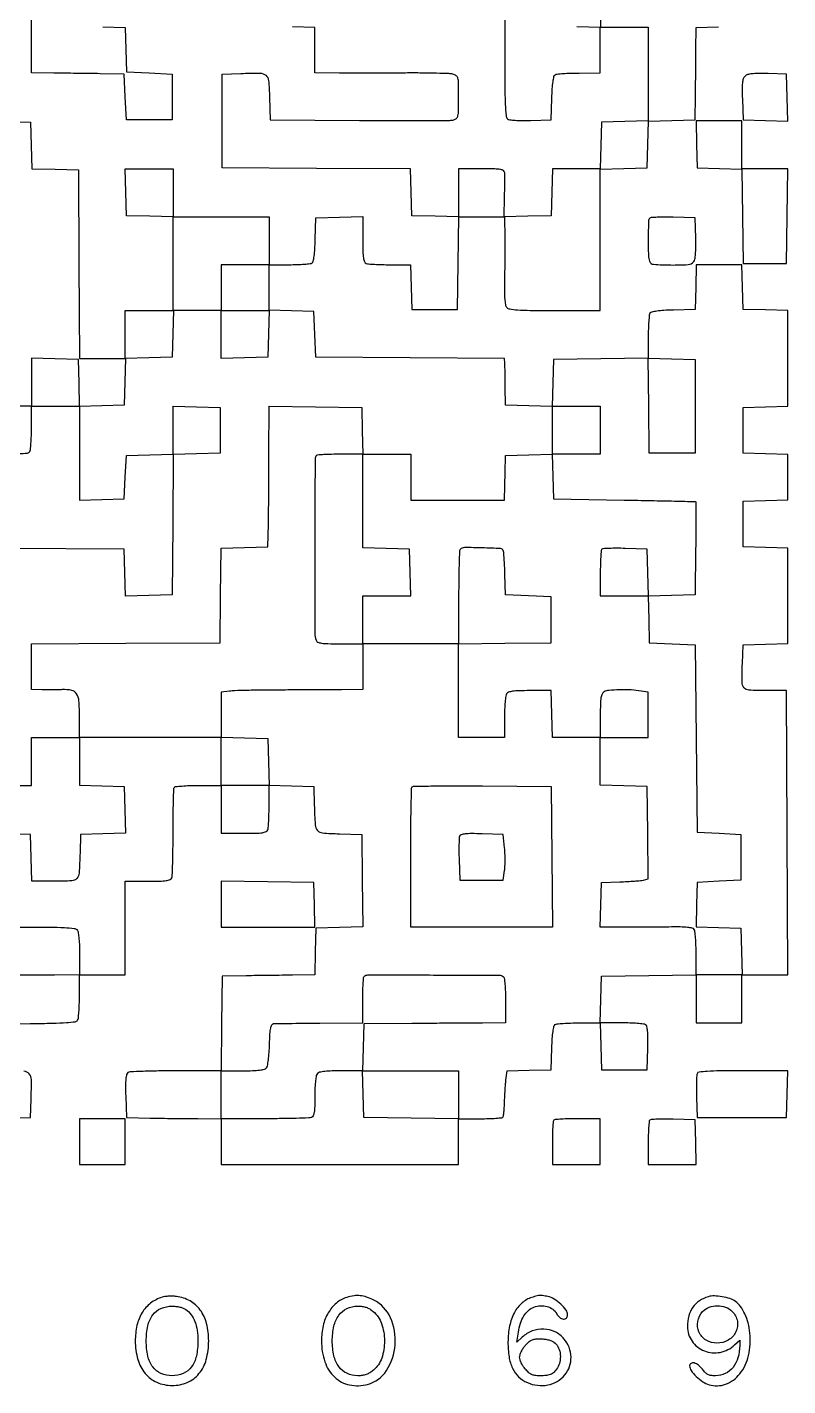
# Model space of a CAD drawing. Extents: x 179 to 1071, y 112 to 1107.
# Drawn here: x 722 to 1071, y 112 to 736 of the extents above; entities that cross this region are included whole.
import ezdxf

# ---------------------------------------------------------------- set-up
doc = ezdxf.new("R2010")
doc.units = 0

msp = doc.modelspace()

# ---------------------------------------------------------------- linework, layer by layer
for points in [[(984.763708, 768.716029), (985.027416, 735.932058), (974.263708, 736.216029)], [(712.76979, 692.783631), (723.5, 692.5), (723.783492, 681.783492), (724.066984, 671.066984), (734.783492, 670.783492), (745.5, 670.5), (745.760623, 627.25), (746.021245, 584), (756.544454, 584), (767.067663, 584), (766.783832, 573.25), (766.5, 562.5), (756.284183, 562.215394), (746.068365, 561.930789), (745.784183, 572.715394), (745.5, 583.5), (734.75, 583.783832), (724, 584.067663), (724, 573.033832), (724, 562), (713, 562)]]:
    msp.add_lwpolyline(points)
for points in [[(756.715399, 736.215399), (766.930798, 735.930798), (767.215399, 725.715399), (767.5, 715.5), (778, 715), (788.5, 714.5), (788.5, 704), (788.5, 693.5), (778, 693.5), (767.5, 693.5), (767, 704), (766.5, 714.5), (755.5, 714.677892, 0.000681), (750.544418, 714.751286, 0.000421), (744.720313, 714.82471, 0.000422), (738.967405, 714.887533, 0.00076), (734.25, 714.927892), (724, 715), (724, 747.5)], [(941.367188, 744.300823, 0.003249), (941.204143, 734.417206, 0.002322), (941.144934, 723.35628, 0.001889), (941.189664, 708.787, 0.009507), (941.400333, 700.642924, 0.009961), (941.73961, 695.414139, 0.200981), (942.461752, 694.031743, 0.137374), (943.495955, 693.570286, 0.017506), (945.941266, 693.296155, 0.01755), (949.160169, 693.162383, 0.00933), (953.149285, 693.211141), (962.5, 693.5), (962.788805, 703.464966, -0.00836), (962.987032, 707.800174, -0.019108), (963.315749, 711.055937, -0.01918), (963.737468, 713.411, -0.199883), (964.288805, 714.199653, -0.117226), (965.172107, 714.504905, -0.006962), (968.008274, 714.747767, -0.010173), (971.426877, 714.922789, -0.007309), (975.25, 714.984687), (985, 715), (985, 725.5), (985, 736), (996, 736), (1007, 736), (1007, 714.533832), (1007, 693.067663), (996.25, 692.783832), (985.5, 692.5), (985.216168, 681.75), (984.932337, 671), (974, 671), (963.067663, 671), (962.783832, 660.25), (962.5, 649.5), (951.699011, 649.215651), (940.898022, 648.931302), (941.076839, 658.215651, 0.001601), (941.135982, 661.899098, 0.002058), (941.16558, 665.286785, 0.001575), (941.169758, 668.126279, 0.017811), (941.127828, 669.25, 0.231268), (940.586761, 670.178857, 0.106802), (939.253266, 670.70529, 0.036571), (936.5603, 670.948552, 0.004245), (930.5, 671), (920, 671), (920, 659.966168), (920, 648.932337), (909.25, 649.216168), (898.5, 649.5), (898.216276, 660.239403), (897.932552, 670.978805), (854.716276, 671.239403), (811.5, 671.5), (811.5, 693), (811.5, 714.5), (820, 714.795054, -0.010012), (828.86687, 714.925177, -0.174565), (831.533568, 713.948742, -0.200378), (832.781878, 711.54295, -0.013827), (833.215131, 703.7397), (833.5, 693.5), (874.5, 693.219584, 0.001286), (890.376623, 693.151845, 0.001979), (904.117188, 693.182946, 0.000636), (916.014708, 693.272098, 0.057753), (917.75, 693.488636, 0.130884), (919.010384, 694.176873, 0.150643), (919.67911, 695.367741, 0.049146), (919.949884, 697.724038, 0.00405), (920, 703.910644, 0.003635), (919.952631, 710.426798, 0.057725), (919.666502, 712.617751, 0.178385), (918.907009, 713.732108, 0.093672), (917.364201, 714.444727, 0.052251), (915.554825, 714.702472, 0.002946), (909.887872, 714.879331, 0.004498), (903.127987, 714.989595, 0.003281), (895.614201, 714.995253, -0.000554), (887.471611, 714.956983, -0.00046), (878.810109, 714.933849, -0.000465), (870.876448, 714.927338, -0.001259), (865.25, 714.942117), (854, 715), (854, 725.465017), (854, 735.930034), (843.75, 736.215017)], [(702.5, 278.5), (723.409228, 278.698619, 0.002817), (733.806455, 278.855962, 0.012035), (740.00521, 279.13407, 0.012627), (744.063125, 279.517286, 0.225229), (745.143915, 280.198619, 0.115145), (745.470651, 281.13425, 0.007691), (745.731394, 283.981782, 0.01076), (745.918688, 287.420453, 0.007831), (745.984687, 291.25), (746, 301), (756.5, 301), (767, 301), (767, 322.5), (767, 344), (777.393011, 344, 0.005548), (782.847127, 344.060521, 0.028856), (785.845765, 344.300585, 0.056089), (787.591489, 344.745678, 0.213844), (788.369202, 345.519741, 0.083016), (788.603245, 346.66985, 0.001854), (788.781072, 352.332118, 0.00414), (788.910111, 358.979916, 0.002782), (788.952381, 366.576708, -0.002787), (788.994503, 374.133165, -0.004325), (789.123586, 380.65189, -0.00141), (789.299584, 386.278283, -0.130606), (789.535207, 387.056967, -0.229468), (790.126712, 387.432853, -0.007408), (793.013867, 387.722984, -0.012896), (796.515436, 387.931742, -0.00844), (800.559017, 388), (811, 388), (811, 377), (811, 366), (821.393011, 366, 0.005351), (826.960143, 366.059586, 0.030363), (829.913621, 366.30265, 0.063068), (831.601595, 366.76761, 0.205218), (832.393011, 367.581787, 0.072102), (832.632129, 368.638915, 0.005887), (832.821697, 371.475801, 0.007809), (832.955696, 374.880803, 0.005929), (833, 378.616771), (833, 388.069966), (843.25, 387.784983), (853.5, 387.5), (853.75078, 379, 0.008001), (854.167162, 369.85434, 0.165236), (855.196667, 367.34273, 0.196929), (857.49116, 366.190479, 0.012174), (865.2603, 365.784869), (875.5, 365.5), (875.769789, 344.284032), (876.039577, 323.068065), (865.269789, 322.784032), (854.5, 322.5), (854.216168, 311.75), (853.932337, 301), (843.716168, 300.878498, -0.000018), (839.011865, 300.822715, -0.00001), (833.269749, 300.754941, -0.00001), (827.453221, 300.686515, -0.000016), (822.5, 300.628498), (811.5, 300.5), (811.230498, 278.75), (810.960995, 257), (790.230498, 256.984687, 0.003676), (782.192493, 256.919661, 0.005589), (775.211166, 256.733781, 0.002282), (769.25324, 256.481239, 0.130342), (768.211769, 256.152042, 0.19692), (767.604266, 255.294865, 0.033714), (767.278982, 253.282937, 0.023663), (767.138177, 250.195195, 0.006827), (767.211769, 245.417355), (767.5, 235.5), (778.5, 235.295446, 0.001111), (783.490286, 235.213743, 0.000664), (789.426562, 235.13763, 0.000664), (795.339105, 235.077525, 0.001152), (800.25, 235.045446), (811, 235), (811, 224.5), (811, 214), (865.5, 214), (920, 214), (920, 224.5), (920, 235), (929.940983, 235, 0.00746), (933.786464, 235.057378, 0.011518), (937.105837, 235.233054, 0.00599), (939.864695, 235.476159, 0.233445), (940.372299, 235.793375, 0.10677), (940.574085, 236.362294, 0.00702), (940.773561, 238.103455, 0.009921), (940.942349, 240.203897, 0.007236), (941.049745, 242.543375, -0.005029), (941.157143, 245.132315, -0.003738), (941.325846, 247.988754, -0.003778), (941.525526, 250.681363, -0.008533), (941.726907, 252.716215), (942.216955, 256.932429), (952.358477, 257.216215), (962.5, 257.5), (962.788805, 267.464966, -0.00836), (962.987032, 271.800174, -0.019108), (963.315749, 275.055937, -0.01918), (963.737468, 277.411, -0.199883), (964.288805, 278.199653, -0.117134), (965.171517, 278.504879, -0.006997), (967.998336, 278.747767, -0.010202), (971.406013, 278.922787, -0.007334), (975.216168, 278.984687), (984.932337, 279), (985.216168, 268.25), (985.5, 257.5), (996, 257.5), (1006.5, 257.5), (1006.788231, 267.417355, 0.006827), (1006.861823, 272.195195, 0.023663), (1006.721018, 275.282937, 0.033714), (1006.395734, 277.294865, 0.19692), (1005.788231, 278.152042, 0.11554), (1004.859509, 278.475676, 0.007548), (1002.004417, 278.733781, 0.010646), (998.557744, 278.919289, 0.007729), (994.716168, 278.984687), (984.932337, 279), (985.216168, 289.75), (985.5, 300.5), (1007.25, 300.769502), (1029, 301.039005), (1029, 290.019502), (1029, 279), (1039.5, 279), (1050, 279), (1050, 290), (1050, 301), (1060.507242, 301), (1071.014483, 301), (1070.757242, 366.25), (1070.5, 431.5), (1060.704844, 431.5, -0.013476), (1053.2306, 431.701484, -0.207462), (1050.977276, 432.826381, -0.175915), (1050.063646, 435.326274, -0.009205), (1050.204946, 444), (1050.5, 452.5), (1060.75, 452.784983), (1071, 453.069966), (1071, 475), (1071, 496.930034), (1060.75, 497.215017), (1050.5, 497.5), (1050.5, 508), (1050.5, 518.5), (1060.75, 518.784983), (1071, 519.069966), (1071, 529.5), (1071, 539.930034), (1060.75, 540.215017), (1050.5, 540.5), (1050.5, 551), (1050.5, 561.5), (1060.75, 561.784983), (1071, 562.069966), (1071, 584), (1071, 605.930034), (1060.75, 606.215017), (1050.5, 606.5), (1050.215017, 616.75), (1049.930034, 627), (1039.5, 627), (1029.069966, 627), (1028.784983, 616.75), (1028.5, 606.5), (1018.535034, 606.211195, 0.00836), (1014.199826, 606.012968, 0.019108), (1010.944063, 605.684251, 0.01918), (1008.589, 605.262532, 0.199883), (1007.800347, 604.711195, 0.117173), (1007.49511, 603.828233, 0.006982), (1007.252233, 600.997455, 0.010189), (1007.077212, 597.58515, 0.007324), (1007.015313, 593.769502), (1007, 584.039005), (985.25, 583.769502), (963.5, 583.5), (963.215829, 572.716515), (962.931657, 561.93303), (952.215829, 562.216515), (941.5, 562.5), (941.423623, 571, 0.001645), (941.381656, 574.418542, 0.001927), (941.31868, 577.660942, 0.001698), (941.24558, 580.401206, 0.011829), (941.173623, 581.739377), (941, 583.978755), (897.75, 584.239377), (854.5, 584.5), (854, 595), (853.5, 605.5), (843.25, 605.784983), (833, 606.069966), (833, 616.534983), (833, 627), (842.25, 627.015313, 0.007698), (845.881488, 627.077241, 0.010614), (849.138601, 627.252233, 0.007503), (851.836926, 627.49549, 0.115815), (852.711195, 627.800347, 0.199883), (853.262532, 628.589, 0.01918), (853.684251, 630.944063, 0.019108), (854.012968, 634.199826, 0.00836), (854.211195, 638.535034), (854.5, 648.5), (865.25, 648.783832), (876, 649.067663), (876, 638.640821, 0.005326), (876.059521, 633.053621, 0.03028), (876.302479, 630.091792, 0.062919), (876.767294, 628.399526, 0.205485), (877.581787, 627.606989, 0.071958), (878.637304, 627.367916, 0.005943), (881.455249, 627.178303, 0.007853), (884.837646, 627.044307, 0.005972), (888.546804, 627), (897.930034, 627), (898.215017, 616.75), (898.5, 606.5), (909, 606.5), (919.5, 606.5), (919.769888, 627.75), (920.039775, 649), (930.519888, 649), (941, 649), (941.140402, 639.25, -0.003178), (941.176385, 634.776179, -0.001792), (941.166083, 629.348627, -0.001789), (941.116467, 623.872147, -0.002931), (941.030666, 619.234687, 0.007717), (940.988777, 614.542985, 0.019222), (941.142909, 611.115965, 0.023202), (941.461925, 608.671672, 0.129859), (942.012709, 607.484687, 0.182183), (943.418795, 606.68398, 0.022553), (946.983371, 606.282533, 0.014306), (952.894825, 606.055184, 0.002458), (964.122445, 606), (985, 606), (985, 638.466168), (985, 670.932337), (995.75, 671.216168), (1006.5, 671.5), (1006.783492, 682.216508), (1007.066984, 692.933016), (1017.783492, 693.216508), (1028.5, 693.5), (1028.677892, 704.5, 0.000677), (1028.751286, 709.453144, 0.00042), (1028.82471, 715.269411, 0.000421), (1028.887535, 721.011162, 0.00076), (1028.927892, 725.715017), (1029, 735.930034), (1039.25, 736.215017)], [(713.010623, 388), (724, 388), (724, 399), (724, 410), (735, 410), (746, 410), (746, 419.428571, 0.016999), (745.750501, 426.765295, 0.124365), (744.668566, 430.080619, 0.206324), (742.40659, 431.631286, 0.059972), (738.097879, 431.951645, -0.005873), (735.994299, 431.880434, -0.003366), (733.455315, 431.841425, -0.003361), (730.90186, 431.836549, -0.005587), (728.75, 431.870953), (724, 432), (724, 442.489377), (724, 452.978755), (767.25, 453.239377), (810.5, 453.5), (810.769409, 475.216365), (811.038817, 496.93273), (821.769409, 497.216365), (832.5, 497.5), (832.703106, 508, 0.002229), (832.78459, 513.474781, 0.000669), (832.860325, 521.81053, 0.000671), (832.920247, 531.165077, 0.000727), (832.953106, 540.269888), (833, 562.039775), (854.25, 561.769888), (875.5, 561.5), (875.783832, 550.75), (876.067663, 540), (887.033832, 540), (898, 540), (898, 529.5), (898, 519), (919.5, 519), (941, 519), (941.082025, 521.25, 0.002606), (941.123394, 522.57439, 0.000407), (941.189297, 525.189062, 0.000453), (941.261699, 528.272152, 0.000395), (941.332025, 531.5), (941.5, 539.5), (952.25, 539.783832), (963, 540.067663), (963, 551.033832), (963, 562), (974, 562), (985, 562), (985, 551), (985, 540), (973.965017, 540), (962.930034, 540), (963.215017, 529.75), (963.5, 519.5), (996, 518.965202, -0.000607), (1008.480558, 518.744669, -0.001), (1019.032405, 518.524285, -0.000066), (1028.520012, 518.305888, -0.163943), (1028.769888, 518.215202, -0.22805), (1028.878762, 517.98937, -0.000199), (1028.881216, 511.821028, -0.001974), (1028.853948, 504.913026, -0.001201), (1028.769888, 496.75), (1028.5, 475.5), (1017.716515, 475.215829), (1006.93303, 474.931657), (1007.216515, 464.215829), (1007.5, 453.5), (1018, 453), (1028.5, 452.5), (1029, 409.5), (1029.5, 366.5), (1039.5, 366), (1049.5, 365.5), (1049.5, 355), (1049.5, 344.5), (1039.5, 344), (1029.5, 343.5), (1029.215407, 333.285365), (1028.930815, 323.07073), (1039.215407, 322.785365), (1049.5, 322.5), (1049.783832, 311.75), (1050.067663, 301), (1039.533832, 301), (1029, 301), (1028.984687, 310.75, 0.007993), (1028.917412, 314.581548, 0.010939), (1028.726302, 318.026457, 0.007917), (1028.45999, 320.877782, 0.114509), (1028.126581, 321.829429, 0.196609), (1027.220955, 322.472579, 0.032607), (1025.067193, 322.829141, 0.022473), (1021.717902, 323.009962, 0.006044), (1016.391893, 322.99349, -0.001772), (1011.475564, 322.936275, -0.001086), (1005.67828, 322.901944, -0.001088), (999.938622, 322.892906, -0.001939), (995.215017, 322.914061), (984.930034, 323), (985.215017, 333.25), (985.5, 343.5), (994, 343.75078, 0.004883), (997.420749, 343.885152, 0.00568), (1000.669884, 344.081597, 0.005082), (1003.412997, 344.30679, 0.033635), (1004.769818, 344.524806), (1007.039636, 345.048052), (1006.769818, 366.274026), (1006.5, 387.5), (995.75, 387.783832), (985, 388.067663), (985, 399.033832), (985, 410), (974.033832, 410), (963.067663, 410), (962.783832, 420.75), (962.5, 431.5), (952.712919, 431.5, 0.00665), (947.739107, 431.433843, 0.028066), (944.767521, 431.187479, 0.048144), (942.919948, 430.74503, 0.170654), (941.978232, 430, 0.109035), (941.605034, 428.965489, 0.009918), (941.304487, 426.223437, 0.012476), (941.090353, 422.902151, 0.009445), (941.015313, 419.25), (941, 410), (930.5, 410), (920, 410), (920, 431.5), (920, 453), (898, 453), (876, 453), (876, 442.5), (876, 432), (866.25, 431.905368, -0.001036), (861.236393, 431.8671, -0.000333), (853.799022, 431.830705, -0.000332), (845.523345, 431.801228, -0.000372), (837.55518, 431.784081, 0.00245), (830.022139, 431.736562, 0.003098), (823.057629, 431.615331, 0.002455), (817.220028, 431.448852, 0.024983), (814.80518, 431.247044), (811, 430.736662), (811, 420.402163), (811, 410.067663), (821.75, 409.783832), (832.5, 409.5), (832.783832, 398.75), (833.067663, 388), (822.033832, 388), (811, 388), (811, 398.999783), (811, 409.999567), (778.5, 409.970874), (746, 409.942181), (746, 399.006073), (746, 388.069966), (756.25, 387.784983), (766.5, 387.5), (766.783473, 376.785353), (767.066946, 366.070705), (756.783473, 365.785353), (746.5, 365.5), (746.24922, 357, -0.00791), (745.830143, 347.758299, -0.169892), (744.78796, 345.277454, -0.200091), (742.47786, 344.185518, -0.011647), (734.51478, 344), (724.067663, 344), (723.783832, 354.75), (723.5, 365.5), (712.75, 365.783832)], [(718.091209, 540.285113, 0.012869), (722.095412, 540.572759, 0.230932), (723.162796, 541.22917, 0.115844), (723.482259, 542.147219, 0.007444), (723.73694, 544.990756, 0.010563), (723.920078, 548.422631, 0.007655), (723.984687, 552.25), (724, 562), (735, 562), (746, 562), (746, 540.465017), (746, 518.930034), (756.25, 519.215017), (766.5, 519.5), (767, 529.5), (767.5, 539.5), (778.263898, 539.783973), (789.027796, 540.067945), (788.763898, 507.783973), (788.5, 475.5), (777.784171, 475.216515), (767.068343, 474.93303), (766.784171, 485.716515), (766.5, 496.5), (713.06449, 496.758856, 0.000951)], [(702, 323), (722.8, 323, -0.003169), (732.593081, 322.937931, -0.010454), (739.045513, 322.721154, -0.00933), (743.538104, 322.391927, -0.175156), (744.8, 321.8, -0.150969), (745.328068, 320.799696, -0.019349), (745.688776, 318.369558, -0.018472), (745.925705, 315.071747, -0.008695), (746, 310.8), (746, 301), (734.5, 300.961538, -0.000245), (729.334233, 300.946795, -0.000154), (723.29375, 300.934375, -0.000154), (717.348178, 300.925817, -0.000283)], [(712.75, 235.216168), (723.5, 235.5), (723.795054, 244, 0.009943), (723.9279, 252.967356, 0.180053), (722.931202, 255.604424, 0.2029), (720.496251, 256.789002, 0.013105)]]:
    msp.add_lwpolyline(points, format="xyb")
for points in [[(1051.698976, 713.769153, 0.124763), (1050.777081, 712.654842, 0.076572), (1050.28692, 711.012817, 0.036105), (1050.109284, 708.286528, 0.00588), (1050.209381, 702.983715), (1050.5, 693.5), (1060.78419, 693.214639), (1071.068381, 692.929279), (1070.78419, 703.714639), (1070.5, 714.5), (1061.989595, 714.785438, 0.010006), (1058.068435, 714.838436, 0.02299), (1055.121158, 714.683656, 0.02949), (1052.96852, 714.341998, 0.104125)], [(1007.699448, 648.366114, 0.193916), (1007.111482, 646.984389, 0.003642), (1007.015721, 638.9762, 0.006249), (1007.075827, 631.294411, 0.086738), (1007.606989, 628.581787, 0.291576), (1009.49595, 627.184254, 0.015142), (1017.406284, 626.87348, 0.016944), (1025.28891, 627.069793, 0.207735), (1027.916414, 628.399285, 0.132968), (1028.412685, 629.486141, 0.020746), (1028.703614, 631.849829, 0.018924), (1028.84141, 635.042317, 0.009044), (1028.788859, 639.149285), (1028.5, 648.5), (1018.449448, 648.782781, 0.006672), (1014.547259, 648.840477, 0.010046), (1011.145783, 648.777033, 0.005301), (1008.300668, 648.636532, 0.183378)], [(854.694924, 539.36159, 0.198464), (854.092622, 537.911046, 0.000156), (854.035457, 497.468629, 0.000305), (854.015916, 457.755719, 0.091829), (854.601554, 454.59595, 0.20325), (855.395838, 453.772621, 0.064666), (857.071622, 453.303122, 0.030703), (860.01496, 453.059378, 0.005309), (865.606989, 453), (876, 453), (876, 464), (876, 475), (887.033832, 475), (898.067663, 475), (897.783832, 485.75), (897.5, 496.5), (886.75, 496.783832), (876, 497.067663), (876, 518.533832), (876, 540), (865.666667, 540, 0.005768), (861.660357, 539.953784, 0.008763), (858.181217, 539.812467, 0.004193), (855.252485, 539.617398, 0.179518)], [(920.666667, 496.333333, 0.189794), (920.396103, 495.711281, 0.001219), (920.195833, 489.589991, 0.004646), (920.048092, 482.547035, 0.00292), (920, 474.313446), (920, 452.960225), (941.25, 453.230112), (962.5, 453.5), (962.5, 464), (962.5, 474.5), (952.024211, 475), (941.548422, 475.5), (941.234256, 485, 0.003775), (941.082698, 488.730132, 0.005208), (940.886458, 492.076563, 0.003371), (940.673819, 494.878992, 0.062052), (940.49143, 495.75, 0.305904), (939.260361, 496.679482, 0.00589), (930.889046, 497.024549, 0.007261), (922.633323, 497.14752, 0.199009)], [(985.699448, 496.366114, 0.177451), (985.419778, 495.762931, 0.004898), (985.205463, 492.836713, 0.009512), (985.050668, 489.343898, 0.006317), (985, 485.333333), (985, 475), (996.033832, 475), (1007.067663, 475), (1006.783832, 485.75), (1006.5, 496.5), (996.449448, 496.782781, 0.006672), (992.547259, 496.840477, 0.010046), (989.145783, 496.777033, 0.005301), (986.300668, 496.636532, 0.183378)], [(986.75, 430.932853, 0.14927), (985.83859, 429.93774, 0.071912), (985.319903, 428.270379, 0.033839), (985.062179, 425.426033, 0.005678), (985, 419.95031), (985, 410), (996, 410), (1007, 410), (1007, 420.388709), (1007, 430.777418), (1003.75, 431.308013, 0.028042), (999.178282, 431.793343, 0.017942), (993.836309, 431.867145, 0.014384), (988.912506, 431.616652, 0.113819)], [(962.763853, 355.25), (963.027706, 323), (952.763853, 322.926805, -0.00126), (944.527276, 322.888824, -0.000694), (934.455126, 322.881746, -0.00058), (922.339842, 322.904102, -0.000334), (907.75, 322.957682), (898, 323), (898, 354.833333, -0.002001), (898.049029, 367.086392, -0.003231), (898.199888, 377.515513, -0.000593), (898.402981, 386.698691, -0.192864), (898.680468, 387.347135, -0.194926), (899.328722, 387.621499, -0.000608), (908.434599, 387.750224, -0.003285), (918.778546, 387.815907, -0.002034), (930.930468, 387.763802), (962.5, 387.5)], [(920.44275, 364.711405, 0.081149), (920.248444, 363.774362, 0.00524), (920.158923, 360.981301, 0.007536), (920.137209, 357.634347, 0.00554), (920.210159, 353.924983), (920.5, 344.5), (930.5, 344.5), (940.5, 344.5), (941.08534, 348.886315, 0.022863), (941.269448, 350.99849, 0.010307), (941.326793, 353.780045, 0.01018), (941.266834, 356.724741, 0.013684), (941.08534, 359.386315), (940.5, 365.5), (930.732592, 365.786422, 0.006215), (925.820487, 365.869374, 0.027145), (922.9185, 365.724677, 0.046335), (921.158442, 365.373938, 0.232847)], [(940.5, 300.234687, -0.205709), (940.899526, 299.555004, -0.008718), (941.207694, 296.718379, -0.013689), (941.427943, 293.249169, -0.009006), (941.5, 289.249187), (941.5, 278.998375), (931, 278.93878, 0.000384), (925.512826, 278.903423, 0.000114), (917.121875, 278.840998, 0.000114), (907.692912, 278.766548, 0.000123), (898.5, 278.689593), (876.5, 278.5), (876.216168, 267.75), (875.932337, 257), (897.966168, 257), (920, 257), (920, 245.980498), (920, 234.960995), (898.25, 235.230498), (876.5, 235.5), (876.216168, 246.25), (875.932337, 257), (866.166168, 257, 0.008739), (861.911233, 256.925628, 0.018512), (858.623182, 256.688563, 0.01939), (856.199046, 256.32772, 0.150842), (855.2, 255.8, 0.148618), (854.678473, 254.822996, 0.020076), (854.315267, 252.500056, 0.019202), (854.075751, 249.37742, 0.009539), (854, 245.406989, -0.006405), (853.937794, 240.550838, -0.033615), (853.690477, 237.894083, -0.068495), (853.220382, 236.357006, -0.195123), (852.418213, 235.606989, -0.082815), (851.224124, 235.363499, -0.001919), (845.4501, 235.178303, -0.004216), (838.665423, 235.044003, -0.00284), (830.918213, 235), (811, 235), (811, 246), (811, 257), (820.877555, 257, 0.00775), (825.465038, 257.07111, 0.021862), (828.661716, 257.310401, 0.027915), (830.855494, 257.69658, 0.163434), (831.837437, 258.304124, 0.131421), (832.277004, 259.259099, 0.010763), (832.687053, 261.999888, 0.013854), (833.019842, 265.34104, 0.010217), (833.209882, 269.054124, -0.006165), (833.420797, 273.952188, -0.03235), (833.743407, 276.626743, -0.067579), (834.233403, 278.10698, -0.26245), (835, 278.63465, -0.019076), (836.11052, 278.691758, -0.000367), (841.860938, 278.763631, -0.000887), (848.572988, 278.83069, -0.000594), (856.25, 278.88465), (876, 279), (876, 289.333333, -0.006022), (876.048276, 293.341612, -0.009111), (876.195833, 296.827083, -0.004516), (876.399803, 299.754503, -0.178563), (876.666667, 300.333333, -0.198958), (878.26812, 300.996512, -0.000342), (908.457896, 300.970528, -0.000409), (938.482982, 300.899539, -0.15893)], [(1029.428774, 255.674983, 0.081654), (1029.239658, 254.758353, 0.005045), (1029.154817, 251.970602, 0.007376), (1029.136178, 248.631743, 0.005394), (1029.210159, 244.924983), (1029.5, 235.5), (1050, 235.5), (1070.5, 235.5), (1070.783832, 246.25), (1071.067663, 257), (1050.502447, 257, 0.002631), (1039.97284, 256.944601, 0.013068), (1034.058858, 256.727711, 0.015137), (1030.329498, 256.379632, 0.277041)], [(963.666667, 234.333333, 0.177413), (963.400114, 233.758552, 0.004912), (963.195833, 230.973958, 0.009526), (963.048294, 227.649913, 0.006327), (963, 223.833333), (963, 214), (974, 214), (985, 214), (985, 224.5), (985, 235), (974.666667, 235, 0.006022), (970.658388, 234.951724, 0.009111), (967.172917, 234.804167, 0.004516), (964.245497, 234.600197, 0.178563)], [(1007.699448, 234.366114, 0.176241), (1007.420111, 233.767337, 0.005323), (1007.205463, 230.983588, 0.009942), (1007.050687, 227.652202, 0.006636), (1007, 223.833333), (1007, 214), (1018.034983, 214), (1029.069966, 214), (1028.784983, 224.25), (1028.5, 234.5), (1018.449448, 234.782781, 0.006672), (1014.547259, 234.840477, 0.010046), (1011.145783, 234.777033, 0.005301), (1008.300668, 234.636532, 0.183378)], [(783.913572, 153.088032, 0.086426), (778.650359, 150.333908, 0.091742), (774.75481, 146.009792, 0.082486), (772.384573, 140.172893, 0.05534), (771.588235, 133, 0.067746), (772.73895, 124.546135, 0.105621), (776.127202, 118.054274, 0.118766), (781.529389, 114.007879, 0.101965), (788.5, 112.571429, 0.100519), (795.486579, 113.990328, 0.121087), (800.839428, 117.990168, 0.106894), (804.168852, 124.462854, 0.06562), (805.294118, 133, 0.060865), (804.319771, 140.974537, 0.096662), (801.425148, 147.189339, 0.109148), (796.71446, 151.360693, 0.095532), (790.453823, 153.413392, 0.024598), (788.750506, 153.545075, 0.019421), (786.901672, 153.52498, 0.019818), (785.183275, 153.371055, 0.045208)], [(868.619302, 152.965577, 0.103791), (863.880689, 150.390624, 0.085403), (860.183932, 145.964093, 0.075144), (857.837242, 140.009431, 0.056409), (857.043924, 133, 0.081055), (858.606716, 123.423047, 0.123532), (863.125638, 116.362541, 0.139424), (869.985303, 112.80368, 0.116663), (878.21074, 113.056746, 0.186345), (886.895991, 119.409234, 0.12512), (890.830747, 131.208091, 0.122123), (888.689482, 143.674586, 0.174384), (881.03811, 151.75, 0.03301), (877.736723, 153.149943, 0.059444), (874.868875, 153.780176, 0.060861), (871.979616, 153.710819, 0.036352)], [(953.64255, 152.971794, 0.108976), (949.075947, 150.42789, 0.08835), (945.589685, 146.020258, 0.073941), (943.400655, 139.935669, 0.048276), (942.645138, 132.5, 0.038939), (943.143932, 125.684484, 0.073718), (944.757641, 120.43178, 0.089761), (947.544462, 116.563256, 0.087977), (951.528254, 113.884477, 0.15224), (960.941536, 112.803719, 0.173417), (968.731152, 117.381053, 0.18427), (971.563262, 125.604828, 0.16824), (968.342282, 134.005068, 0.108476), (964.261518, 137.140796, 0.100066), (959.120656, 138.396727, 0.097777), (953.795704, 137.565822, 0.098435), (949.200407, 134.773882), (946.72107, 132.5), (947.411514, 136.994902, -0.040387), (948.38806, 141.107318, -0.059543), (949.942954, 144.472607, -0.069567), (952.012316, 146.976452, -0.091999), (954.517407, 148.539104, -0.082416), (957.532904, 149.181163, -0.08173), (960.603381, 148.817866, -0.08704), (963.234033, 147.532447, -0.113293), (964.990558, 145.517642, 0.093079), (966.378298, 143.791052, 0.148583), (968.098732, 143.036857, 0.234535), (969.430195, 143.511752, 0.194252), (970, 144.923077, 0.157828), (969.26947, 147.179755, 0.048774), (966.874724, 149.890314, 0.048603), (963.826278, 152.220184, 0.089753), (960.935096, 153.362981, 0.008347), (958.547504, 153.799181, 0.054453), (957.331311, 153.866393, 0.05215), (956.108938, 153.67189, 0.007289)], [(1034.541681, 153.313226, 0.081945), (1030.529068, 151.46013, 0.091713), (1027.502903, 148.471985, 0.086958), (1025.636273, 144.458453, 0.065556), (1025, 139.626385, 0.153332), (1027.124692, 132.860866, 0.148378), (1032.759842, 128.418335, 0.143133), (1040.080916, 127.767514, 0.140544), (1046.660128, 131.150432), (1049, 133.348628), (1048.994423, 130.924314, -0.068924), (1048.202904, 125.304749, -0.099179), (1045.910727, 120.850589, -0.113102), (1042.347671, 118.012817, -0.112299), (1037.895079, 117, -0.034173), (1035.839412, 117.14066, -0.081049), (1034.378, 117.590138, -0.082436), (1033.150154, 118.475311, -0.036274), (1031.841879, 120, 0.064291), (1030.033061, 121.883993, 0.103802), (1028.058713, 122.888095, 0.202271), (1026.636938, 122.694203, 0.264979), (1026, 121.576725, 0.156445), (1026.695977, 119.406815, 0.044979), (1029.025178, 116.700494, 0.045016), (1032.018066, 114.27887, 0.074943), (1034.94547, 112.898191, 0.16306), (1042.502919, 113.141457, 0.137589), (1049.003497, 117.870313, 0.110818), (1053.055048, 126.307443, 0.082636), (1053.69729, 136.644034, 0.037553), (1052.869914, 141.245265, 0.044867), (1051.390212, 145.393208, 0.049803), (1049.388654, 148.794813, 0.079894), (1047, 151.157651, 0.077028), (1044.511225, 152.411747, 0.035436), (1040.977991, 153.284516, 0.035441), (1037.346124, 153.650659, 0.074823)], [(794.783205, 147.439296, -0.080259), (797.233578, 145.057599, -0.067716), (798.982603, 141.887829, -0.057325), (800.024773, 137.881021, -0.034998), (800.366848, 133, -0.053369), (799.624151, 126.061748, -0.106621), (797.355946, 121.059581, -0.130729), (793.599803, 118.067472, -0.103536), (788.5, 117, -0.103536), (783.400197, 118.067472, -0.130729), (779.644054, 121.059581, -0.106621), (777.375849, 126.061748, -0.053369), (776.633152, 133, -0.053369), (777.375849, 139.938252, -0.106621), (779.644054, 144.940419, -0.130729), (783.400197, 147.932528, -0.103536), (788.5, 149, -0.033379), (790.21596, 148.885317, -0.027507), (792.018374, 148.541543, -0.028357), (793.642657, 148.038799, -0.063623)], [(880.747242, 146.559228, -0.134776), (884.596681, 140.972809, -0.082682), (885.961551, 133.041961, -0.082935), (884.682877, 125.121283, -0.137289), (880.894018, 119.564276, -0.03745), (879.235286, 118.368431, -0.052869), (877.5914, 117.586199, -0.051822), (875.794735, 117.156137, -0.034194), (873.673275, 117.022236, -0.109137), (868.743729, 118.138777, -0.125573), (865.031996, 121.202159, -0.102759), (862.753366, 126.221293, -0.055398), (862, 133, -0.055398), (862.753366, 139.778707, -0.102759), (865.031996, 144.797841, -0.125573), (868.743729, 147.861223, -0.109137), (873.673275, 148.977764, -0.033774), (875.764265, 148.84755, -0.049971), (877.55193, 148.429782, -0.051961), (879.169544, 147.681513, -0.040626)], [(1045.545455, 146.545455, -0.150841), (1047.907098, 142.074566, -0.160226), (1047.259902, 137.170112, -0.150773), (1043.75791, 133.397734, -0.131566), (1038.53795, 132, -0.137337), (1033.585699, 133.386407, -0.150956), (1030.288098, 137.106903, -0.153763), (1029.698016, 141.983045, -0.14334), (1031.976825, 146.475331, -0.11419), (1034.913952, 148.438553, -0.089399), (1038.694305, 149.140111, -0.088672), (1042.509707, 148.478437, -0.109637)], [(963.737573, 132.471258, -0.118282), (965.534853, 130.439814, -0.080742), (966.531297, 127.50883, -0.07625), (966.578243, 124.242341, -0.085058), (965.625486, 121.242663, -0.052086), (964.199878, 119.073009, -0.107395), (962.617875, 117.815994, -0.087755), (960.441318, 117.184475, -0.026839), (957.007106, 117, -0.036732), (954.961872, 117.150454, -0.075178), (953.427702, 117.619884, -0.073091), (952.073927, 118.532076, -0.033121), (950.588894, 120.076725, -0.033268), (949.598087, 121.427127, -0.030286), (948.760488, 122.938961, -0.031607), (948.179435, 124.38455, -0.079918), (948, 125.5, -0.079918), (948.179435, 126.61545, -0.031607), (948.760488, 128.061039, -0.030286), (949.598087, 129.572873, -0.033268), (950.588894, 130.923275, -0.03318), (952.115659, 132.510954, -0.078278), (953.483593, 133.411843, -0.076329), (955.083876, 133.861258, -0.030364), (957.366387, 134, -0.031834), (959.130165, 133.88759, -0.027057), (960.965721, 133.550932, -0.027952), (962.606702, 133.058769, -0.066031)]]:
    msp.add_lwpolyline(points, format="xyb", close=True)
for points in [[(1029.216168, 682.25), (1029.5, 671.5), (1039.730595, 671.215231), (1049.961189, 670.930462), (1050.230595, 649.215231), (1050.5, 627.5), (1060.5, 627.5), (1070.5, 627.5), (1070.769502, 649.25), (1071.039005, 671), (1060.519502, 671), (1050, 671), (1050, 682), (1050, 693), (1039.466168, 693), (1028.932337, 693)], [(789, 660), (789, 649), (811, 649), (833, 649), (833, 638), (833, 627), (822, 627), (811, 627), (811, 616.5), (811, 606), (822.033832, 606), (833.067663, 606), (832.783832, 595.25), (832.5, 584.5), (821.75, 584.216168), (811, 583.932337), (811, 594.966168), (811, 606), (800.033832, 606), (789.067663, 606), (788.783832, 595.25), (788.5, 584.5), (777.75, 584.216168), (767, 583.932337), (767, 594.966168), (767, 606), (778, 606), (789, 606), (789, 627.466168), (789, 648.932337), (778.25, 649.216168), (767.5, 649.5), (767.216168, 660.25), (766.932337, 671), (777.966168, 671), (789, 671)], [(1028.5, 562), (1028.5, 540.5), (1018, 540.5), (1007.5, 540.5), (1007.230403, 562.284031), (1006.960806, 584.068061), (1017.730403, 583.784031), (1028.5, 583.5)], [(810.5, 551), (810.5, 540.5), (799.75, 540.216168), (789, 539.932337), (789, 551), (789, 562.067663), (799.75, 561.783832), (810.5, 561.5)], [(811, 333.519888), (811, 323), (832.534983, 323), (854.069966, 323), (853.784983, 333.25), (853.5, 343.5), (832.25, 343.769888), (811, 344.039775)], [(746, 224.5), (746, 214), (756.5, 214), (767, 214), (767, 224.5), (767, 235), (756.5, 235), (746, 235)]]:
    msp.add_lwpolyline(points, close=True)

doc.saveas('drawing.dxf')
